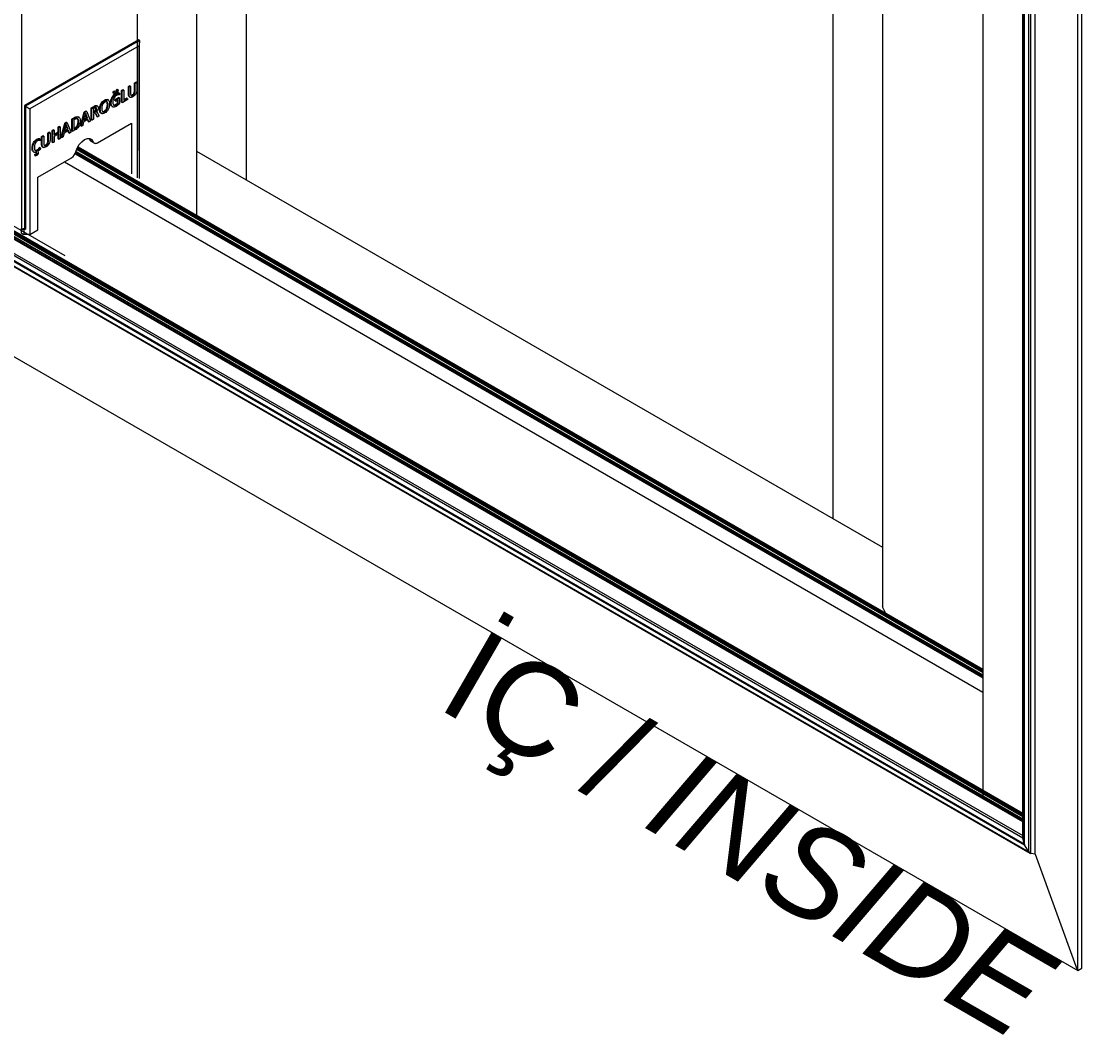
# Model space of a CAD drawing. Header units: millimetres. Extents: x 221 to 2771, y 196 to 840.
# Drawn here: x 1003.68 to 1046.54, y 234.76 to 275.72 of the extents above; entities that cross this region are included whole.
import ezdxf

# ---------------------------------------------------------------- set-up
doc = ezdxf.new("R2010")
doc.units = ezdxf.units.MM
doc.styles.get("Standard").update_dxf_attribs({"font": 'arial.ttf'})

msp = doc.modelspace()

# ---------------------------------------------------------------- linework, layer by layer
at = {"color": 8, "linetype": 'Continuous', "lineweight": 15}
for p, q in [((1003.695, 383.532), (1003.695, 267.249)), ((1008.375, 380.464), (1008.375, 269.384)), ((1010.762, 376.456), (1010.762, 267.877)), ((1012.772, 372.621), (1012.772, 269.306)), ((1046.378, 237.355), (1046.378, 363.101)), ((1046.54, 237.448), (1046.54, 363.194)), ((1042.544, 362.744), (1042.544, 244.414)), ((1044.148, 361.813), (1044.148, 242.742)), ((1044.152, 242.711), (1044.152, 361.816)), ((1044.211, 242.476), (1044.211, 361.85)), ((1044.229, 242.433), (1044.229, 361.861)), ((1044.397, 242.142), (1044.397, 361.958)), ((1044.476, 242.076), (1044.476, 362.003)), ((1044.658, 242.048), (1044.658, 362.108)), ((1036.478, 358.935), (1036.478, 255.62)), ((930.01, 304.502), (1046.381, 237.35)), ((1005.455, 266.234), (939.41, 304.361)), ((939.289, 303.908), (1044.152, 243.372)), ((1044.152, 243.38), (939.291, 303.915)), ((939.293, 303.924), (1044.152, 243.39)), ((939.297, 303.94), (1044.152, 243.409)), ((939.311, 303.99), (1044.152, 243.466)), ((939.315, 304.007), (1044.152, 243.486)), ((939.337, 304.088), (1044.152, 243.58)), ((939.344, 304.115), (1044.152, 243.612)), ((939.348, 304.13), (1044.152, 243.628)), ((939.351, 304.14), (1044.152, 243.64)), ((939.361, 304.177), (1044.152, 243.683)), ((939.369, 304.206), (1044.152, 243.716)), ((938.974, 303.003), (1044.396, 242.143)), ((939.082, 303.134), (1044.229, 242.434)), ((939.089, 303.163), (1044.211, 242.477)), ((939.136, 303.337), (1044.151, 242.712)), ((939.157, 303.414), (1044.152, 242.802)), ((938.943, 302.995), (1044.438, 242.094)), ((1038.488, 294.099), (1038.488, 252.048)), ((1008.417, 274.964), (1003.811, 272.305)), ((1008.456, 274.94), (1003.851, 272.282)), ((1008.453, 274.723), (1004.037, 272.175)), ((1008.456, 274.94), (1008.453, 274.723)), ((1008.453, 270.488), (1008.453, 274.723)), ((1008.456, 269.364), (1008.456, 274.94)), ((1008.013, 272.769), (1008.013, 273.067)), ((1008.041, 273.051), (1008.013, 273.067)), ((1008.041, 272.753), (1008.041, 273.051)), ((1008.072, 273.081), (1008.044, 273.097)), ((1008.1, 273.092), (1008.072, 273.108)), ((1008.102, 273.087), (1008.102, 272.798)), ((1008.265, 272.92), (1008.265, 273.213)), ((1008.293, 273.197), (1008.265, 273.213)), ((1008.293, 272.904), (1008.293, 273.197)), ((1008.324, 273.227), (1008.296, 273.243)), ((1008.353, 273.237), (1008.325, 273.253)), ((1008.355, 273.232), (1008.355, 272.939)), ((1007.425, 272.84), (1007.398, 272.856)), ((1007.415, 272.8), (1007.45, 272.78)), ((1007.446, 272.862), (1007.418, 272.878)), ((1007.467, 272.87), (1007.439, 272.886)), ((1007.472, 272.847), (1007.484, 272.852)), ((1007.482, 272.553), (1007.612, 272.628)), ((1007.512, 272.836), (1007.484, 272.852)), ((1007.527, 272.774), (1007.5, 272.79)), ((1007.51, 272.537), (1007.64, 272.611)), ((1007.576, 272.937), (1007.549, 272.953)), ((1007.596, 272.944), (1007.568, 272.96)), ((1007.64, 272.611), (1007.612, 272.628)), ((1007.655, 272.799), (1007.62, 272.82)), ((1007.654, 272.613), (1007.626, 272.629)), ((1007.659, 272.597), (1007.659, 272.413)), ((1007.736, 272.462), (1007.736, 272.908)), ((1007.764, 272.891), (1007.736, 272.908)), ((1007.764, 272.446), (1007.764, 272.891)), ((1007.795, 272.921), (1007.767, 272.937)), ((1007.823, 272.932), (1007.796, 272.948)), ((1007.825, 272.927), (1007.825, 272.512)), ((1007.825, 272.545), (1007.941, 272.611)), ((1007.825, 272.512), (1007.969, 272.595)), ((1007.969, 272.595), (1007.941, 272.611)), ((1007.974, 272.595), (1007.947, 272.612)), ((1008.041, 272.753), (1008.013, 272.769)), ((1008.05, 272.661), (1008.085, 272.641)), ((1008.198, 272.72), (1008.17, 272.736)), ((1008.293, 272.904), (1008.265, 272.92)), ((1003.811, 272.305), (1003.811, 267.337)), ((1003.851, 272.282), (1003.851, 267.314)), ((1003.851, 272.282), (1004.037, 272.175)), ((1004.037, 272.175), (1004.037, 267.101)), ((1006.511, 271.741), (1006.511, 272.187)), ((1006.539, 272.171), (1006.511, 272.187)), ((1006.532, 272.225), (1006.62, 272.275)), ((1006.56, 272.208), (1006.532, 272.225)), ((1006.539, 271.725), (1006.539, 272.171)), ((1006.56, 272.208), (1006.648, 272.259)), ((1006.644, 272.207), (1006.601, 272.182)), ((1006.601, 272.182), (1006.601, 272.019)), ((1006.648, 272.259), (1006.62, 272.275)), ((1006.693, 272.282), (1006.665, 272.299)), ((1006.73, 272.176), (1006.702, 272.192)), ((1006.767, 272.283), (1006.732, 272.303)), ((1006.878, 272.148), (1006.85, 272.164)), ((1007.07, 272.51), (1007.042, 272.526)), ((1007.192, 272.332), (1007.164, 272.348)), ((1007.204, 272.53), (1007.169, 272.55)), ((1007.321, 272.402), (1007.293, 272.418)), ((1007.347, 272.271), (1007.382, 272.251)), ((1007.499, 272.505), (1007.471, 272.521)), ((1007.476, 272.502), (1007.504, 272.486)), ((1007.51, 272.537), (1007.482, 272.553)), ((1007.525, 272.332), (1007.497, 272.348)), ((1007.598, 272.537), (1007.509, 272.486)), ((1007.57, 272.412), (1007.57, 272.521)), ((1007.598, 272.396), (1007.57, 272.412)), ((1007.598, 272.396), (1007.598, 272.537)), ((1007.764, 272.446), (1007.736, 272.462)), ((1007.741, 272.446), (1007.769, 272.43)), ((1007.968, 272.538), (1007.784, 272.432)), ((1005.724, 271.301), (1005.724, 271.732)), ((1005.752, 271.716), (1005.724, 271.732)), ((1005.744, 271.77), (1005.839, 271.824)), ((1005.772, 271.754), (1005.744, 271.77)), ((1005.752, 271.285), (1005.752, 271.716)), ((1005.772, 271.754), (1005.866, 271.808)), ((1005.867, 271.752), (1005.813, 271.721)), ((1005.813, 271.721), (1005.813, 271.351)), ((1005.866, 271.808), (1005.839, 271.824)), ((1006.022, 271.833), (1005.987, 271.853)), ((1006.089, 271.511), (1006.23, 272.037)), ((1006.117, 271.494), (1006.257, 272.021)), ((1006.38, 271.749), (1006.205, 271.648)), ((1006.292, 271.99), (1006.219, 271.706)), ((1006.219, 271.706), (1006.365, 271.791)), ((1006.229, 271.744), (1006.337, 271.807)), ((1006.257, 272.021), (1006.23, 272.037)), ((1006.294, 272.055), (1006.266, 272.071)), ((1006.337, 271.807), (1006.283, 271.955)), ((1006.365, 271.791), (1006.292, 271.99)), ((1006.292, 271.99), (1006.292, 271.99)), ((1006.328, 272.068), (1006.3, 272.084)), ((1006.332, 272.063), (1006.473, 271.7)), ((1006.365, 271.791), (1006.337, 271.807)), ((1006.388, 271.67), (1006.362, 271.739)), ((1006.416, 271.653), (1006.38, 271.749)), ((1006.539, 271.725), (1006.511, 271.741)), ((1006.513, 271.737), (1006.541, 271.72)), ((1006.601, 272.051), (1006.623, 272.064)), ((1006.601, 272.019), (1006.651, 272.048)), ((1006.637, 271.99), (1006.601, 271.969)), ((1006.601, 271.969), (1006.601, 271.761)), ((1006.651, 272.048), (1006.623, 272.064)), ((1006.732, 271.872), (1006.693, 271.965)), ((1006.721, 271.949), (1006.693, 271.965)), ((1006.742, 272.045), (1006.708, 272.065)), ((1006.76, 271.856), (1006.721, 271.949)), ((1006.76, 271.856), (1006.732, 271.872)), ((1006.736, 271.865), (1006.764, 271.849)), ((1006.775, 271.996), (1006.813, 271.911)), ((1006.899, 272.003), (1006.934, 271.983)), ((1007.064, 272.066), (1007.036, 272.082)), ((1004.93, 270.828), (1004.93, 271.288)), ((1004.958, 271.272), (1004.93, 271.288)), ((1004.989, 271.302), (1004.961, 271.318)), ((1005.017, 271.312), (1004.989, 271.328)), ((1005.019, 271.308), (1005.019, 271.12)), ((1005.17, 271.239), (1005.17, 271.427)), ((1005.198, 271.411), (1005.17, 271.427)), ((1005.198, 271.223), (1005.198, 271.411)), ((1005.229, 271.44), (1005.201, 271.456)), ((1005.257, 271.451), (1005.229, 271.467)), ((1005.259, 271.446), (1005.259, 270.986)), ((1005.301, 271.056), (1005.442, 271.583)), ((1005.329, 271.04), (1005.47, 271.566)), ((1005.592, 271.295), (1005.418, 271.194)), ((1005.504, 271.535), (1005.432, 271.252)), ((1005.432, 271.252), (1005.578, 271.336)), ((1005.441, 271.289), (1005.55, 271.352)), ((1005.47, 271.566), (1005.442, 271.583)), ((1005.506, 271.6), (1005.478, 271.616)), ((1005.55, 271.352), (1005.495, 271.5)), ((1005.578, 271.336), (1005.504, 271.535)), ((1005.504, 271.535), (1005.504, 271.535)), ((1005.541, 271.613), (1005.513, 271.63)), ((1005.544, 271.609), (1005.685, 271.245)), ((1005.578, 271.336), (1005.55, 271.352)), ((1005.628, 271.199), (1005.592, 271.295)), ((1005.752, 271.285), (1005.724, 271.301)), ((1005.86, 271.321), (1005.772, 271.271)), ((1005.813, 271.383), (1005.84, 271.398)), ((1005.813, 271.351), (1005.867, 271.382)), ((1005.867, 271.382), (1005.84, 271.398)), ((1006.01, 271.654), (1005.982, 271.67)), ((1006.088, 271.49), (1006.116, 271.474)), ((1006.117, 271.494), (1006.089, 271.511)), ((1006.205, 271.648), (1006.171, 271.514)), ((1006.392, 271.666), (1006.388, 271.67)), ((1006.416, 271.653), (1006.388, 271.67)), ((1006.391, 271.665), (1006.419, 271.649)), ((1006.771, 270.805), (1008.142, 271.596)), ((1008.142, 271.596), (1008.142, 269.545)), ((1004.339, 270.934), (1004.311, 270.95)), ((1004.453, 270.952), (1004.418, 270.972)), ((1004.505, 270.744), (1004.505, 271.043)), ((1004.533, 271.027), (1004.505, 271.043)), ((1004.533, 270.728), (1004.533, 271.027)), ((1004.564, 271.057), (1004.536, 271.073)), ((1004.593, 271.067), (1004.565, 271.083)), ((1004.595, 271.062), (1004.595, 270.773)), ((1004.758, 270.896), (1004.758, 271.189)), ((1004.785, 271.172), (1004.758, 271.189)), ((1004.785, 270.88), (1004.758, 270.896)), ((1004.785, 270.88), (1004.785, 271.172)), ((1004.816, 271.202), (1004.789, 271.218)), ((1004.845, 271.212), (1004.817, 271.229)), ((1004.847, 271.208), (1004.847, 270.914)), ((1004.958, 270.812), (1004.958, 271.272)), ((1005.019, 271.153), (1005.17, 271.239)), ((1005.019, 271.12), (1005.198, 271.223)), ((1005.198, 271.166), (1005.019, 271.063)), ((1005.019, 271.063), (1005.019, 270.848)), ((1005.198, 271.223), (1005.17, 271.239)), ((1005.17, 270.967), (1005.17, 271.15)), ((1005.198, 270.951), (1005.17, 270.967)), ((1005.172, 270.962), (1005.2, 270.946)), ((1005.198, 270.951), (1005.198, 271.166)), ((1005.3, 271.035), (1005.328, 271.019)), ((1005.329, 271.04), (1005.301, 271.056)), ((1005.418, 271.194), (1005.383, 271.059)), ((1005.6, 271.215), (1005.574, 271.284)), ((1005.604, 271.211), (1005.6, 271.215)), ((1005.628, 271.199), (1005.6, 271.215)), ((1005.604, 271.211), (1005.632, 271.194)), ((1005.729, 271.285), (1005.757, 271.269)), ((1006.429, 270.981), (1006.456, 270.928)), ((1006.456, 270.928), (1006.596, 270.847)), ((1006.5, 270.873), (1006.639, 270.792)), ((1004.152, 270.57), (1004.124, 270.586)), ((1004.175, 270.431), (1004.21, 270.411)), ((1004.34, 270.494), (1004.312, 270.51)), ((1004.355, 270.445), (1004.362, 270.427)), ((1004.451, 270.6), (1004.423, 270.616)), ((1004.455, 270.601), (1004.428, 270.617)), ((1004.533, 270.728), (1004.505, 270.744)), ((1004.543, 270.637), (1004.577, 270.617)), ((1004.69, 270.696), (1004.662, 270.712)), ((1004.958, 270.812), (1004.93, 270.828)), ((1004.932, 270.824), (1004.96, 270.808)), ((1005.893, 270.438), (1042.544, 249.28)), ((1005.899, 270.455), (1042.544, 249.3)), ((1005.927, 270.532), (1042.544, 249.394)), ((1005.937, 270.558), (1042.544, 249.426)), ((1005.942, 270.572), (1042.544, 249.442)), ((1005.945, 270.581), (1042.544, 249.454)), ((1005.963, 270.614), (1042.544, 249.497)), ((1005.978, 270.639), (1042.544, 249.53)), ((1010.762, 270.466), (1038.488, 254.46)), ((1004.256, 270.289), (1004.228, 270.306)), ((1004.228, 270.292), (1004.263, 270.272)), ((1004.237, 270.331), (1004.275, 270.353)), ((1004.265, 270.315), (1004.237, 270.331)), ((1004.265, 270.315), (1004.303, 270.337)), ((1004.303, 270.337), (1004.275, 270.353)), ((1004.29, 270.406), (1004.286, 270.414)), ((1004.318, 270.39), (1004.29, 270.406)), ((1004.324, 270.368), (1004.296, 270.384)), ((1004.318, 270.39), (1004.305, 270.418)), ((1004.348, 269.407), (1005.719, 270.198)), ((1005.43, 270.031), (1042.544, 248.606)), ((1005.864, 270.361), (1042.544, 249.186)), ((1042.544, 249.194), (1005.867, 270.367)), ((1005.871, 270.375), (1042.544, 249.205)), ((1005.877, 270.39), (1042.544, 249.223)), ((1004.348, 267.28), (1004.348, 269.407)), ((1003.695, 267.153), (1003.695, 267.335)), ((1003.79, 267.313), (1003.851, 267.314)), ((1003.79, 267.313), (1003.79, 267.098)), ((1004.037, 267.101), (1003.79, 267.098)), ((1003.811, 267.346), (1003.809, 267.345)), ((1004.037, 267.101), (1004.348, 267.28)), ((1038.606, 251.803), (1038.488, 252.048)), ((1044.21, 242.478), (1044.151, 242.713)), ((1044.211, 242.476), (1044.152, 242.711)), ((1044.396, 242.143), (1044.228, 242.434)), ((1044.397, 242.142), (1044.229, 242.433)), ((1044.658, 242.048), (1044.476, 242.076)), ((1044.653, 242.048), (1044.668, 242.04)), ((1044.669, 242.038), (1044.658, 242.048)), ((1046.365, 237.362), (1044.669, 242.038)), ((1046.378, 237.355), (1046.54, 237.448)), ((1046.365, 237.362), (1046.374, 237.354)), ((1046.366, 237.36), (1046.371, 237.356)), ((1046.366, 237.359), (1046.368, 237.358))]:
    msp.add_line(p, q, dxfattribs=at)
at = {"color": 8, "linetype": 'Continuous', "lineweight": 15, "flags": 128}
for points in [[(1005.894, 270.442), (1005.948, 270.59), (1006.03, 270.728), (1006.132, 270.846), (1006.245, 270.931), (1006.358, 270.976), (1006.46, 270.976), (1006.542, 270.932), (1006.596, 270.847)], [(1006.596, 270.847), (1006.607, 270.824), (1006.623, 270.805), (1006.642, 270.791), (1006.664, 270.783), (1006.688, 270.78), (1006.715, 270.783), (1006.742, 270.791), (1006.771, 270.805)], [(1003.811, 267.337), (1003.811, 267.334), (1003.814, 267.328), (1003.82, 267.322), (1003.828, 267.318), (1003.839, 267.315), (1003.851, 267.314)]]:
    msp.add_lwpolyline(points, dxfattribs=at)
at = {"color": 8, "linetype": 'Continuous', "lineweight": 15}
for centre, radius, start, end in [((1006.553, 270.96), 0.102, 198.4964, 238.6546), ((1005.495, 270.543), 0.411, 302.8949, 345.7895), ((1003.784, 267.504), 0.191, 242.0164, 271.7343), ((1003.781, 267.399), 0.0606, 242.6134, 297.3866), ((1003.789, 267.176), 0.0773, 270.1968, 270.9241), ((1046.373, 237.366), 0.0122, 277.1255, 298.8121)]:
    msp.add_arc(centre, radius, start, end, dxfattribs=at)
for centre, major_axis, ratio, start_param, end_param in [((1008.417, 274.918), (0.0279, 0.0483), 0.577299, 5.480467, 7.06845), ((1003.85, 272.283), (0.0395, -0.0228), 0.000231, 1.553476, 3.141459), ((1044.222, 242.7), (-0.053, 0.0919), 0.577335, 0.625229, 1.11697), ((1044.223, 242.698), (-0.053, 0.0919), 0.577335, 0.785358, 1.11697), ((1044.281, 242.465), (-0.053, 0.0919), 0.577335, 1.11697, 1.570756), ((1044.282, 242.463), (-0.053, 0.0919), 0.577335, 1.11697, 1.570756), ((1044.449, 242.174), (-0.053, 0.0919), 0.577335, 1.570756, 2.356235), ((1044.45, 242.172), (-0.053, 0.0919), 0.577335, 1.570756, 2.70522)]:
    msp.add_ellipse(centre, major_axis=major_axis, ratio=ratio, start_param=start_param, end_param=end_param, dxfattribs=at)
for points, knots in [([(1008.013, 273.067), (1008.013, 273.069), (1008.013, 273.072), (1008.016, 273.076), (1008.02, 273.08), (1008.029, 273.088), (1008.038, 273.093), (1008.044, 273.097)], [0, 0, 0, 0, 0.124323, 0.186906, 0.249666, 0.499686, 1, 1, 1, 1]), ([(1008.041, 273.051), (1008.041, 273.053), (1008.041, 273.056), (1008.044, 273.06), (1008.048, 273.064), (1008.057, 273.072), (1008.066, 273.077), (1008.072, 273.081)], [0, 0, 0, 0, 0.124323, 0.186906, 0.249666, 0.499686, 1, 1, 1, 1]), ([(1008.044, 273.097), (1008.05, 273.1), (1008.059, 273.105), (1008.068, 273.108), (1008.072, 273.108), (1008.072, 273.108), (1008.072, 273.108)], [0, 0, 0, 0, 0.597217, 0.895751, 0.970341, 1, 1, 1, 1]), ([(1008.072, 273.081), (1008.078, 273.084), (1008.086, 273.089), (1008.096, 273.092), (1008.1, 273.092), (1008.102, 273.091), (1008.102, 273.088), (1008.102, 273.087)], [0, 0, 0, 0, 0.500418, 0.750564, 0.813065, 0.875868, 1, 1, 1, 1]), ([(1008.265, 273.213), (1008.265, 273.215), (1008.266, 273.218), (1008.268, 273.221), (1008.272, 273.226), (1008.282, 273.234), (1008.29, 273.239), (1008.296, 273.243)], [0, 0, 0, 0, 0.124269, 0.186848, 0.249602, 0.499715, 1, 1, 1, 1]), ([(1008.293, 273.197), (1008.293, 273.199), (1008.294, 273.202), (1008.296, 273.205), (1008.3, 273.21), (1008.309, 273.218), (1008.318, 273.223), (1008.324, 273.227)], [0, 0, 0, 0, 0.124269, 0.186848, 0.249602, 0.499715, 1, 1, 1, 1]), ([(1008.296, 273.243), (1008.302, 273.246), (1008.311, 273.25), (1008.321, 273.254), (1008.324, 273.253), (1008.325, 273.253)], [0, 0, 0, 0, 0.592295, 0.888289, 1, 1, 1, 1]), ([(1008.324, 273.227), (1008.33, 273.23), (1008.339, 273.234), (1008.349, 273.238), (1008.353, 273.237), (1008.355, 273.235), (1008.355, 273.233), (1008.355, 273.232)], [0, 0, 0, 0, 0.500372, 0.750428, 0.874704, 0.937226, 1, 1, 1, 1]), ([(1007.293, 272.418), (1007.296, 272.456), (1007.301, 272.532), (1007.353, 272.65), (1007.425, 272.74), (1007.475, 272.773), (1007.5, 272.79)], [0, 0, 0, 0, 0.280315, 0.559412, 0.779539, 1, 1, 1, 1]), ([(1007.321, 272.402), (1007.323, 272.44), (1007.329, 272.516), (1007.381, 272.634), (1007.453, 272.724), (1007.503, 272.757), (1007.527, 272.774)], [0, 0, 0, 0, 0.280315, 0.559412, 0.779539, 1, 1, 1, 1]), ([(1007.528, 272.717), (1007.505, 272.701), (1007.458, 272.667), (1007.409, 272.584), (1007.386, 272.506), (1007.384, 272.463), (1007.382, 272.441)], [0, 0, 0, 0, 0.279339, 0.55824, 0.778936, 1, 1, 1, 1]), ([(1007.398, 272.856), (1007.398, 272.857), (1007.398, 272.86), (1007.4, 272.864), (1007.403, 272.867), (1007.409, 272.872), (1007.414, 272.876), (1007.418, 272.878)], [0, 0, 0, 0, 0.126455, 0.249855, 0.37605, 0.50096, 1, 1, 1, 1]), ([(1007.42, 272.8), (1007.418, 272.8), (1007.408, 272.802), (1007.4, 272.824), (1007.398, 272.845), (1007.398, 272.856)], [0, 0, 0, 0, 0.090776, 0.544483, 1, 1, 1, 1]), ([(1007.418, 272.878), (1007.422, 272.88), (1007.428, 272.884), (1007.435, 272.886), (1007.438, 272.887), (1007.439, 272.886), (1007.439, 272.886)], [0, 0, 0, 0, 0.56765, 0.85107, 0.992348, 1, 1, 1, 1]), ([(1007.425, 272.84), (1007.426, 272.841), (1007.426, 272.844), (1007.428, 272.848), (1007.43, 272.851), (1007.436, 272.856), (1007.442, 272.859), (1007.446, 272.862)], [0, 0, 0, 0, 0.126455, 0.249855, 0.37605, 0.50096, 1, 1, 1, 1]), ([(1007.511, 272.793), (1007.498, 272.787), (1007.473, 272.774), (1007.442, 272.78), (1007.427, 272.806), (1007.426, 272.829), (1007.425, 272.84)], [0, 0, 0, 0, 0.2803987, 0.5592368, 0.7791794, 1, 1, 1, 1]), ([(1007.446, 272.862), (1007.45, 272.864), (1007.456, 272.868), (1007.463, 272.871), (1007.467, 272.871), (1007.47, 272.865), (1007.47, 272.854), (1007.473, 272.843), (1007.479, 272.833), (1007.488, 272.829), (1007.5, 272.83), (1007.508, 272.834), (1007.512, 272.836)], [0, 0, 0, 0, 0.125175, 0.187672, 0.218826, 0.249874, 0.389983, 0.500105, 0.625117, 0.750126, 0.87491, 1, 1, 1, 1]), ([(1007.484, 272.852), (1007.488, 272.855), (1007.496, 272.86), (1007.508, 272.872), (1007.517, 272.887), (1007.525, 272.908), (1007.525, 272.924), (1007.528, 272.937), (1007.531, 272.942), (1007.538, 272.947), (1007.545, 272.951), (1007.549, 272.953)], [0, 0, 0, 0, 0.125153, 0.250026, 0.374997, 0.499856, 0.749759, 0.781105, 0.812311, 0.874694, 1, 1, 1, 1]), ([(1007.5, 272.79), (1007.526, 272.802), (1007.565, 272.82), (1007.607, 272.825), (1007.62, 272.818), (1007.623, 272.816)], [0, 0, 0, 0, 0.603365, 0.905532, 1, 1, 1, 1]), ([(1007.598, 272.939), (1007.597, 272.924), (1007.595, 272.893), (1007.571, 272.846), (1007.541, 272.812), (1007.521, 272.799), (1007.511, 272.793)], [0, 0, 0, 0, 0.280245, 0.558746, 0.779046, 1, 1, 1, 1]), ([(1007.512, 272.836), (1007.516, 272.839), (1007.524, 272.844), (1007.536, 272.856), (1007.545, 272.871), (1007.553, 272.892), (1007.553, 272.907), (1007.556, 272.921), (1007.559, 272.926), (1007.566, 272.931), (1007.572, 272.935), (1007.576, 272.937)], [0, 0, 0, 0, 0.125153, 0.250026, 0.374997, 0.499856, 0.749759, 0.781105, 0.812311, 0.874694, 1, 1, 1, 1]), ([(1007.527, 272.774), (1007.554, 272.786), (1007.594, 272.805), (1007.636, 272.807), (1007.659, 272.801), (1007.659, 272.785), (1007.659, 272.777)], [0, 0, 0, 0, 0.5004065, 0.7510121, 0.8755812, 1, 1, 1, 1]), ([(1007.649, 272.745), (1007.639, 272.745), (1007.618, 272.746), (1007.578, 272.742), (1007.547, 272.727), (1007.528, 272.717)], [0, 0, 0, 0, 0.279664, 0.560282, 1, 1, 1, 1]), ([(1007.549, 272.953), (1007.553, 272.956), (1007.559, 272.959), (1007.566, 272.962), (1007.568, 272.96), (1007.568, 272.96)], [0, 0, 0, 0, 0.639861, 0.959341, 1, 1, 1, 1]), ([(1007.576, 272.937), (1007.581, 272.94), (1007.587, 272.943), (1007.595, 272.946), (1007.597, 272.943), (1007.598, 272.941), (1007.598, 272.939)], [0, 0, 0, 0, 0.500255, 0.750029, 0.873071, 1, 1, 1, 1]), ([(1007.612, 272.628), (1007.615, 272.629), (1007.621, 272.631), (1007.624, 272.629), (1007.626, 272.628)], [0, 0, 0, 0, 0.60586, 1, 1, 1, 1]), ([(1007.64, 272.611), (1007.643, 272.613), (1007.649, 272.615), (1007.656, 272.612), (1007.659, 272.605), (1007.659, 272.599), (1007.659, 272.597)], [0, 0, 0, 0, 0.279363, 0.558114, 0.779191, 1, 1, 1, 1]), ([(1007.659, 272.777), (1007.659, 272.772), (1007.659, 272.764), (1007.656, 272.753), (1007.653, 272.747), (1007.651, 272.746), (1007.649, 272.745)], [0, 0, 0, 0, 0.500892, 0.750478, 0.875228, 1, 1, 1, 1]), ([(1007.736, 272.908), (1007.736, 272.909), (1007.737, 272.912), (1007.739, 272.916), (1007.743, 272.921), (1007.752, 272.928), (1007.761, 272.934), (1007.767, 272.937)], [0, 0, 0, 0, 0.12422, 0.186923, 0.249612, 0.499733, 1, 1, 1, 1]), ([(1007.764, 272.891), (1007.764, 272.893), (1007.764, 272.896), (1007.767, 272.9), (1007.771, 272.904), (1007.78, 272.912), (1007.789, 272.917), (1007.795, 272.921)], [0, 0, 0, 0, 0.12422, 0.186923, 0.249612, 0.499733, 1, 1, 1, 1]), ([(1007.767, 272.937), (1007.773, 272.94), (1007.782, 272.945), (1007.791, 272.948), (1007.795, 272.948), (1007.795, 272.948), (1007.795, 272.948)], [0, 0, 0, 0, 0.596703, 0.895103, 0.969721, 1, 1, 1, 1]), ([(1007.795, 272.921), (1007.801, 272.924), (1007.809, 272.929), (1007.819, 272.932), (1007.823, 272.932), (1007.825, 272.931), (1007.825, 272.929), (1007.825, 272.927)], [0, 0, 0, 0, 0.500347, 0.750563, 0.813131, 0.875822, 1, 1, 1, 1]), ([(1007.941, 272.611), (1007.942, 272.612), (1007.944, 272.613), (1007.946, 272.612), (1007.946, 272.611)], [0, 0, 0, 0, 0.55645, 1, 1, 1, 1]), ([(1007.979, 272.573), (1007.979, 272.567), (1007.979, 272.558), (1007.976, 272.547), (1007.972, 272.54), (1007.969, 272.539), (1007.968, 272.538)], [0, 0, 0, 0, 0.5008918, 0.7502133, 0.8747895, 1, 1, 1, 1]), ([(1007.969, 272.595), (1007.97, 272.596), (1007.972, 272.597), (1007.976, 272.595), (1007.979, 272.587), (1007.979, 272.579), (1007.979, 272.573)], [0, 0, 0, 0, 0.124352, 0.249766, 0.499002, 1, 1, 1, 1]), ([(1008.056, 272.664), (1008.051, 272.665), (1008.032, 272.668), (1008.017, 272.709), (1008.014, 272.749), (1008.013, 272.769)], [0, 0, 0, 0, 0.125692, 0.562158, 1, 1, 1, 1]), ([(1008.194, 272.661), (1008.171, 272.65), (1008.125, 272.628), (1008.07, 272.642), (1008.044, 272.691), (1008.042, 272.732), (1008.041, 272.753)], [0, 0, 0, 0, 0.280329, 0.558883, 0.779094, 1, 1, 1, 1]), ([(1008.102, 272.798), (1008.103, 272.78), (1008.105, 272.744), (1008.125, 272.709), (1008.161, 272.702), (1008.185, 272.714), (1008.198, 272.72)], [0, 0, 0, 0, 0.280979, 0.560073, 0.779587, 1, 1, 1, 1]), ([(1008.122, 272.724), (1008.126, 272.723), (1008.14, 272.72), (1008.157, 272.729), (1008.17, 272.736)], [0, 0, 0, 0, 0.262651, 1, 1, 1, 1]), ([(1008.17, 272.736), (1008.186, 272.747), (1008.217, 272.768), (1008.26, 272.842), (1008.263, 272.891), (1008.265, 272.92)], [0, 0, 0, 0, 0.280842, 0.5600096, 1, 1, 1, 1]), ([(1008.355, 272.939), (1008.353, 272.91), (1008.349, 272.852), (1008.308, 272.762), (1008.251, 272.698), (1008.213, 272.674), (1008.194, 272.661)], [0, 0, 0, 0, 0.2802905, 0.558977, 0.7791231, 1, 1, 1, 1]), ([(1008.198, 272.72), (1008.214, 272.731), (1008.245, 272.752), (1008.288, 272.826), (1008.291, 272.874), (1008.293, 272.904)], [0, 0, 0, 0, 0.280842, 0.5600096, 1, 1, 1, 1]), ([(1006.511, 272.187), (1006.512, 272.19), (1006.512, 272.198), (1006.517, 272.21), (1006.524, 272.219), (1006.529, 272.223), (1006.532, 272.225)], [0, 0, 0, 0, 0.28051, 0.55804, 0.779175, 1, 1, 1, 1]), ([(1006.539, 272.171), (1006.539, 272.174), (1006.54, 272.182), (1006.545, 272.194), (1006.552, 272.203), (1006.557, 272.207), (1006.56, 272.208)], [0, 0, 0, 0, 0.28051, 0.55804, 0.779175, 1, 1, 1, 1]), ([(1006.62, 272.275), (1006.629, 272.28), (1006.644, 272.289), (1006.659, 272.295), (1006.665, 272.299)], [0, 0, 0, 0, 0.5599439, 1, 1, 1, 1]), ([(1006.623, 272.064), (1006.635, 272.071), (1006.657, 272.086), (1006.685, 272.121), (1006.7, 272.16), (1006.702, 272.181), (1006.702, 272.192)], [0, 0, 0, 0, 0.2806129, 0.5596646, 0.7793112, 1, 1, 1, 1]), ([(1006.686, 272.226), (1006.678, 272.224), (1006.664, 272.219), (1006.65, 272.211), (1006.644, 272.207)], [0, 0, 0, 0, 0.55952, 1, 1, 1, 1]), ([(1006.648, 272.259), (1006.657, 272.264), (1006.672, 272.272), (1006.686, 272.279), (1006.693, 272.282)], [0, 0, 0, 0, 0.5599439, 1, 1, 1, 1]), ([(1006.651, 272.048), (1006.662, 272.055), (1006.685, 272.07), (1006.713, 272.105), (1006.728, 272.144), (1006.729, 272.165), (1006.73, 272.176)], [0, 0, 0, 0, 0.2806129, 0.5596646, 0.7793112, 1, 1, 1, 1]), ([(1006.665, 272.299), (1006.68, 272.304), (1006.706, 272.313), (1006.726, 272.303), (1006.735, 272.299)], [0, 0, 0, 0, 0.56408, 1, 1, 1, 1]), ([(1006.73, 272.176), (1006.73, 272.185), (1006.729, 272.203), (1006.719, 272.222), (1006.704, 272.229), (1006.692, 272.227), (1006.686, 272.226)], [0, 0, 0, 0, 0.280348, 0.559852, 0.779722, 1, 1, 1, 1]), ([(1006.693, 272.282), (1006.708, 272.287), (1006.737, 272.296), (1006.771, 272.286), (1006.789, 272.256), (1006.791, 272.23), (1006.792, 272.217)], [0, 0, 0, 0, 0.280615, 0.559781, 0.779581, 1, 1, 1, 1]), ([(1006.702, 272.192), (1006.702, 272.201), (1006.702, 272.215), (1006.696, 272.224), (1006.694, 272.227)], [0, 0, 0, 0, 0.674768, 1, 1, 1, 1]), ([(1006.792, 272.217), (1006.791, 272.201), (1006.789, 272.17), (1006.764, 272.108), (1006.733, 272.074), (1006.714, 272.053)], [0, 0, 0, 0, 0.280683, 0.560599, 1, 1, 1, 1]), ([(1006.85, 272.164), (1006.852, 272.2), (1006.855, 272.274), (1006.899, 272.389), (1006.969, 272.478), (1007.018, 272.51), (1007.042, 272.526)], [0, 0, 0, 0, 0.280838, 0.559695, 0.779454, 1, 1, 1, 1]), ([(1006.907, 272.01), (1006.897, 272.013), (1006.85, 272.03), (1006.85, 272.104), (1006.85, 272.164)], [0, 0, 0, 0, 0.2093792, 1, 1, 1, 1]), ([(1006.878, 272.148), (1006.88, 272.184), (1006.883, 272.257), (1006.927, 272.373), (1006.997, 272.462), (1007.046, 272.494), (1007.07, 272.51)], [0, 0, 0, 0, 0.280838, 0.559695, 0.779454, 1, 1, 1, 1]), ([(1007.061, 272.008), (1007.031, 271.992), (1006.97, 271.963), (1006.885, 272.005), (1006.881, 272.093), (1006.878, 272.148)], [0, 0, 0, 0, 0.281158, 0.559867, 1, 1, 1, 1]), ([(1007.066, 272.451), (1007.052, 272.441), (1007.022, 272.422), (1006.983, 272.372), (1006.945, 272.289), (1006.941, 272.229), (1006.939, 272.187)], [0, 0, 0, 0, 0.1872, 0.373877, 0.560788, 1, 1, 1, 1]), ([(1006.939, 272.187), (1006.941, 272.141), (1006.943, 272.083), (1006.98, 272.049), (1007.014, 272.041), (1007.044, 272.056), (1007.064, 272.066)], [0, 0, 0, 0, 0.498638, 0.624263, 0.749922, 1, 1, 1, 1]), ([(1007.036, 272.082), (1007.051, 272.092), (1007.081, 272.111), (1007.12, 272.161), (1007.159, 272.246), (1007.162, 272.306), (1007.164, 272.348)], [0, 0, 0, 0, 0.187226, 0.373873, 0.560704, 1, 1, 1, 1]), ([(1007.042, 272.526), (1007.073, 272.543), (1007.123, 272.569), (1007.156, 272.548), (1007.168, 272.54)], [0, 0, 0, 0, 0.631839, 1, 1, 1, 1]), ([(1007.253, 272.372), (1007.251, 272.336), (1007.248, 272.262), (1007.205, 272.146), (1007.135, 272.056), (1007.086, 272.024), (1007.061, 272.008)], [0, 0, 0, 0, 0.280877, 0.559835, 0.779489, 1, 1, 1, 1]), ([(1007.064, 272.066), (1007.079, 272.076), (1007.109, 272.095), (1007.148, 272.145), (1007.187, 272.229), (1007.19, 272.29), (1007.192, 272.332)], [0, 0, 0, 0, 0.187226, 0.373873, 0.560704, 1, 1, 1, 1]), ([(1007.192, 272.332), (1007.191, 272.357), (1007.189, 272.407), (1007.167, 272.463), (1007.119, 272.477), (1007.084, 272.46), (1007.066, 272.451)], [0, 0, 0, 0, 0.281342, 0.560757, 0.779811, 1, 1, 1, 1]), ([(1007.07, 272.51), (1007.1, 272.525), (1007.16, 272.554), (1007.226, 272.523), (1007.25, 272.452), (1007.252, 272.399), (1007.253, 272.372)], [0, 0, 0, 0, 0.280116, 0.557979, 0.77864, 1, 1, 1, 1]), ([(1007.164, 272.348), (1007.162, 272.372), (1007.16, 272.421), (1007.147, 272.472), (1007.125, 272.477), (1007.122, 272.478)], [0, 0, 0, 0, 0.4630981, 0.9230256, 1, 1, 1, 1]), ([(1007.353, 272.276), (1007.346, 272.277), (1007.32, 272.283), (1007.299, 272.338), (1007.295, 272.391), (1007.293, 272.418)], [0, 0, 0, 0, 0.143916, 0.571441, 1, 1, 1, 1]), ([(1007.526, 272.275), (1007.494, 272.26), (1007.432, 272.231), (1007.36, 272.255), (1007.326, 272.32), (1007.322, 272.374), (1007.321, 272.402)], [0, 0, 0, 0, 0.28012, 0.558798, 0.779132, 1, 1, 1, 1]), ([(1007.382, 272.441), (1007.384, 272.416), (1007.387, 272.364), (1007.42, 272.316), (1007.47, 272.306), (1007.507, 272.323), (1007.525, 272.332)], [0, 0, 0, 0, 0.280622, 0.560021, 0.779772, 1, 1, 1, 1]), ([(1007.4, 272.336), (1007.414, 272.331), (1007.442, 272.321), (1007.479, 272.339), (1007.497, 272.348)], [0, 0, 0, 0, 0.494711, 1, 1, 1, 1]), ([(1007.471, 272.521), (1007.471, 272.527), (1007.471, 272.534), (1007.475, 272.545), (1007.479, 272.55), (1007.481, 272.552), (1007.482, 272.553)], [0, 0, 0, 0, 0.500691, 0.749743, 0.874661, 1, 1, 1, 1]), ([(1007.476, 272.502), (1007.476, 272.502), (1007.474, 272.503), (1007.472, 272.509), (1007.472, 272.517), (1007.471, 272.521)], [0, 0, 0, 0, 0.00947, 0.338197, 1, 1, 1, 1]), ([(1007.497, 272.348), (1007.511, 272.357), (1007.537, 272.374), (1007.56, 272.4), (1007.57, 272.412)], [0, 0, 0, 0, 0.559925, 1, 1, 1, 1]), ([(1007.499, 272.505), (1007.499, 272.51), (1007.499, 272.518), (1007.503, 272.529), (1007.507, 272.534), (1007.509, 272.536), (1007.51, 272.537)], [0, 0, 0, 0, 0.500691, 0.749743, 0.874661, 1, 1, 1, 1]), ([(1007.509, 272.486), (1007.508, 272.486), (1007.506, 272.485), (1007.502, 272.486), (1007.5, 272.493), (1007.499, 272.5), (1007.499, 272.505)], [0, 0, 0, 0, 0.124463, 0.25024, 0.499063, 1, 1, 1, 1]), ([(1007.525, 272.332), (1007.539, 272.341), (1007.565, 272.358), (1007.588, 272.384), (1007.598, 272.396)], [0, 0, 0, 0, 0.559925, 1, 1, 1, 1]), ([(1007.659, 272.413), (1007.659, 272.409), (1007.659, 272.402), (1007.653, 272.385), (1007.631, 272.361), (1007.59, 272.319), (1007.551, 272.293), (1007.526, 272.275)], [0, 0, 0, 0, 0.062631, 0.124905, 0.249495, 0.500091, 1, 1, 1, 1]), ([(1007.741, 272.447), (1007.741, 272.447), (1007.738, 272.448), (1007.736, 272.454), (1007.736, 272.459), (1007.736, 272.462)], [0, 0, 0, 0, 0.127794, 0.563484, 1, 1, 1, 1]), ([(1007.784, 272.432), (1007.781, 272.431), (1007.775, 272.428), (1007.767, 272.43), (1007.764, 272.437), (1007.764, 272.443), (1007.764, 272.446)], [0, 0, 0, 0, 0.279855, 0.559565, 0.779574, 1, 1, 1, 1]), ([(1005.724, 271.732), (1005.724, 271.736), (1005.724, 271.743), (1005.729, 271.756), (1005.737, 271.765), (1005.742, 271.768), (1005.744, 271.77)], [0, 0, 0, 0, 0.28034, 0.557933, 0.779198, 1, 1, 1, 1]), ([(1005.752, 271.716), (1005.752, 271.72), (1005.752, 271.727), (1005.757, 271.739), (1005.765, 271.748), (1005.77, 271.752), (1005.772, 271.754)], [0, 0, 0, 0, 0.28034, 0.557933, 0.779198, 1, 1, 1, 1]), ([(1005.839, 271.824), (1005.87, 271.842), (1005.927, 271.872), (1005.969, 271.854), (1005.988, 271.846)], [0, 0, 0, 0, 0.559807, 1, 1, 1, 1]), ([(1005.866, 271.808), (1005.897, 271.824), (1005.959, 271.856), (1006.033, 271.838), (1006.067, 271.773), (1006.07, 271.719), (1006.072, 271.692)], [0, 0, 0, 0, 0.280543, 0.558946, 0.779123, 1, 1, 1, 1]), ([(1006.01, 271.654), (1006.009, 271.679), (1006.006, 271.73), (1005.973, 271.776), (1005.92, 271.78), (1005.885, 271.761), (1005.867, 271.752)], [0, 0, 0, 0, 0.280837, 0.55947, 0.779183, 1, 1, 1, 1]), ([(1005.982, 271.67), (1005.981, 271.696), (1005.98, 271.746), (1005.953, 271.772), (1005.94, 271.784)], [0, 0, 0, 0, 0.519985, 1, 1, 1, 1]), ([(1006.23, 272.037), (1006.23, 272.039), (1006.232, 272.044), (1006.237, 272.052), (1006.249, 272.061), (1006.259, 272.067), (1006.266, 272.071)], [0, 0, 0, 0, 0.125098, 0.2497, 0.499265, 1, 1, 1, 1]), ([(1006.257, 272.021), (1006.258, 272.023), (1006.26, 272.028), (1006.265, 272.036), (1006.277, 272.045), (1006.287, 272.051), (1006.294, 272.055)], [0, 0, 0, 0, 0.125098, 0.2497, 0.499265, 1, 1, 1, 1]), ([(1006.266, 272.071), (1006.273, 272.075), (1006.283, 272.081), (1006.296, 272.086), (1006.299, 272.084), (1006.3, 272.084)], [0, 0, 0, 0, 0.593248, 0.888802, 1, 1, 1, 1]), ([(1006.294, 272.055), (1006.301, 272.059), (1006.311, 272.065), (1006.324, 272.07), (1006.33, 272.068), (1006.331, 272.065), (1006.332, 272.063)], [0, 0, 0, 0, 0.500838, 0.750354, 0.874905, 1, 1, 1, 1]), ([(1006.513, 271.737), (1006.513, 271.737), (1006.512, 271.737), (1006.512, 271.74), (1006.511, 271.741)], [0, 0, 0, 0, 0.202323, 1, 1, 1, 1]), ([(1006.57, 271.731), (1006.564, 271.728), (1006.555, 271.723), (1006.546, 271.72), (1006.542, 271.72), (1006.54, 271.721), (1006.54, 271.724), (1006.539, 271.725)], [0, 0, 0, 0, 0.500291, 0.750439, 0.813325, 0.875781, 1, 1, 1, 1]), ([(1006.601, 271.761), (1006.601, 271.76), (1006.601, 271.758), (1006.599, 271.754), (1006.595, 271.748), (1006.585, 271.74), (1006.576, 271.735), (1006.57, 271.731)], [0, 0, 0, 0, 0.062642, 0.125203, 0.249625, 0.499667, 1, 1, 1, 1]), ([(1006.721, 271.949), (1006.712, 271.969), (1006.7, 271.998), (1006.664, 272.003), (1006.646, 271.994), (1006.637, 271.99)], [0, 0, 0, 0, 0.559381, 0.779433, 1, 1, 1, 1]), ([(1006.714, 272.053), (1006.722, 272.052), (1006.739, 272.05), (1006.76, 272.029), (1006.769, 272.009), (1006.775, 271.996)], [0, 0, 0, 0, 0.27927, 0.559349, 1, 1, 1, 1]), ([(1006.736, 271.866), (1006.736, 271.866), (1006.733, 271.866), (1006.732, 271.869), (1006.732, 271.872)], [0, 0, 0, 0, 0.1179889, 1, 1, 1, 1]), ([(1006.79, 271.858), (1006.783, 271.854), (1006.774, 271.848), (1006.762, 271.848), (1006.761, 271.853), (1006.76, 271.856)], [0, 0, 0, 0, 0.561095, 0.779616, 1, 1, 1, 1]), ([(1006.82, 271.887), (1006.82, 271.885), (1006.82, 271.883), (1006.818, 271.879), (1006.814, 271.874), (1006.805, 271.867), (1006.796, 271.862), (1006.79, 271.858)], [0, 0, 0, 0, 0.124472, 0.187042, 0.249846, 0.499575, 1, 1, 1, 1]), ([(1006.813, 271.911), (1006.815, 271.907), (1006.818, 271.9), (1006.819, 271.891), (1006.82, 271.887)], [0, 0, 0, 0, 0.56083, 1, 1, 1, 1]), ([(1006.951, 272.069), (1006.952, 272.068), (1006.959, 272.062), (1006.987, 272.059), (1007.016, 272.073), (1007.036, 272.082)], [0, 0, 0, 0, 0.037993, 0.359722, 1, 1, 1, 1]), ([(1004.93, 271.288), (1004.93, 271.29), (1004.93, 271.293), (1004.933, 271.296), (1004.936, 271.301), (1004.946, 271.309), (1004.955, 271.314), (1004.961, 271.318)], [0, 0, 0, 0, 0.124219, 0.186923, 0.249611, 0.499578, 1, 1, 1, 1]), ([(1004.958, 271.272), (1004.958, 271.274), (1004.958, 271.277), (1004.96, 271.28), (1004.964, 271.285), (1004.974, 271.292), (1004.983, 271.298), (1004.989, 271.302)], [0, 0, 0, 0, 0.124219, 0.186923, 0.249611, 0.499578, 1, 1, 1, 1]), ([(1004.961, 271.318), (1004.967, 271.321), (1004.975, 271.326), (1004.985, 271.329), (1004.988, 271.329), (1004.989, 271.329), (1004.989, 271.328)], [0, 0, 0, 0, 0.593656, 0.89057, 0.96456, 1, 1, 1, 1]), ([(1004.989, 271.302), (1004.994, 271.305), (1005.003, 271.309), (1005.013, 271.313), (1005.017, 271.313), (1005.019, 271.312), (1005.019, 271.309), (1005.019, 271.308)], [0, 0, 0, 0, 0.5006234, 0.7510079, 0.8134023, 0.876196, 1, 1, 1, 1]), ([(1005.17, 271.427), (1005.17, 271.428), (1005.17, 271.43), (1005.171, 271.432), (1005.173, 271.435), (1005.177, 271.44), (1005.186, 271.447), (1005.195, 271.453), (1005.201, 271.456)], [0, 0, 0, 0, 0.062426, 0.125105, 0.187732, 0.250224, 0.500179, 1, 1, 1, 1]), ([(1005.198, 271.411), (1005.198, 271.412), (1005.198, 271.413), (1005.199, 271.416), (1005.201, 271.419), (1005.205, 271.424), (1005.214, 271.431), (1005.223, 271.437), (1005.229, 271.44)], [0, 0, 0, 0, 0.062426, 0.125105, 0.187732, 0.250224, 0.500179, 1, 1, 1, 1]), ([(1005.201, 271.456), (1005.207, 271.459), (1005.215, 271.464), (1005.225, 271.467), (1005.228, 271.467), (1005.229, 271.467), (1005.229, 271.467)], [0, 0, 0, 0, 0.594477, 0.891598, 0.966068, 1, 1, 1, 1]), ([(1005.229, 271.44), (1005.235, 271.443), (1005.243, 271.448), (1005.253, 271.451), (1005.257, 271.451), (1005.259, 271.45), (1005.259, 271.448), (1005.259, 271.446)], [0, 0, 0, 0, 0.500392, 0.750488, 0.813172, 0.875784, 1, 1, 1, 1]), ([(1005.442, 271.583), (1005.443, 271.585), (1005.444, 271.589), (1005.449, 271.597), (1005.461, 271.606), (1005.471, 271.612), (1005.478, 271.616)], [0, 0, 0, 0, 0.1250395, 0.2496501, 0.4992314, 1, 1, 1, 1]), ([(1005.47, 271.566), (1005.471, 271.569), (1005.472, 271.573), (1005.477, 271.581), (1005.489, 271.59), (1005.499, 271.596), (1005.506, 271.6)], [0, 0, 0, 0, 0.1250395, 0.2496501, 0.4992314, 1, 1, 1, 1]), ([(1005.478, 271.616), (1005.485, 271.62), (1005.495, 271.626), (1005.508, 271.631), (1005.512, 271.63), (1005.513, 271.629)], [0, 0, 0, 0, 0.593176, 0.888695, 1, 1, 1, 1]), ([(1005.506, 271.6), (1005.513, 271.604), (1005.524, 271.61), (1005.536, 271.615), (1005.542, 271.613), (1005.543, 271.61), (1005.544, 271.609)], [0, 0, 0, 0, 0.500838, 0.750354, 0.874905, 1, 1, 1, 1]), ([(1005.729, 271.286), (1005.728, 271.286), (1005.726, 271.286), (1005.724, 271.292), (1005.724, 271.298), (1005.724, 271.301)], [0, 0, 0, 0, 0.129996, 0.56461, 1, 1, 1, 1]), ([(1005.84, 271.398), (1005.863, 271.414), (1005.91, 271.443), (1005.977, 271.552), (1005.98, 271.625), (1005.982, 271.67)], [0, 0, 0, 0, 0.2814818, 0.5597851, 1, 1, 1, 1]), ([(1006.072, 271.692), (1006.07, 271.654), (1006.066, 271.577), (1006.014, 271.455), (1005.936, 271.369), (1005.886, 271.337), (1005.86, 271.321)], [0, 0, 0, 0, 0.2807682, 0.5589682, 0.7789452, 1, 1, 1, 1]), ([(1005.867, 271.382), (1005.891, 271.397), (1005.938, 271.427), (1006.005, 271.536), (1006.008, 271.609), (1006.01, 271.654)], [0, 0, 0, 0, 0.2814818, 0.5597851, 1, 1, 1, 1]), ([(1006.088, 271.49), (1006.088, 271.49), (1006.086, 271.492), (1006.086, 271.499), (1006.088, 271.506), (1006.089, 271.511)], [0, 0, 0, 0, 0.126735, 0.417291, 1, 1, 1, 1]), ([(1006.14, 271.483), (1006.133, 271.478), (1006.124, 271.473), (1006.116, 271.473), (1006.114, 271.475), (1006.114, 271.483), (1006.115, 271.49), (1006.117, 271.494)], [0, 0, 0, 0, 0.499462, 0.562095, 0.624805, 0.749641, 1, 1, 1, 1]), ([(1006.171, 271.514), (1006.17, 271.512), (1006.169, 271.508), (1006.165, 271.5), (1006.155, 271.491), (1006.146, 271.486), (1006.14, 271.483)], [0, 0, 0, 0, 0.125317, 0.250127, 0.499005, 1, 1, 1, 1]), ([(1006.448, 271.661), (1006.442, 271.657), (1006.432, 271.652), (1006.42, 271.647), (1006.417, 271.651), (1006.416, 271.653)], [0, 0, 0, 0, 0.56185, 0.781076, 1, 1, 1, 1]), ([(1006.473, 271.7), (1006.474, 271.696), (1006.475, 271.692), (1006.475, 271.686), (1006.475, 271.682), (1006.473, 271.678), (1006.464, 271.669), (1006.456, 271.665), (1006.448, 271.661)], [0, 0, 0, 0, 0.249606, 0.312741, 0.375268, 0.438094, 0.5009, 1, 1, 1, 1]), ([(1004.124, 270.586), (1004.126, 270.622), (1004.13, 270.695), (1004.172, 270.809), (1004.239, 270.901), (1004.287, 270.933), (1004.311, 270.95)], [0, 0, 0, 0, 0.280716, 0.560114, 0.779829, 1, 1, 1, 1]), ([(1004.152, 270.57), (1004.154, 270.606), (1004.158, 270.679), (1004.2, 270.793), (1004.267, 270.884), (1004.315, 270.917), (1004.339, 270.934)], [0, 0, 0, 0, 0.280716, 0.560114, 0.779829, 1, 1, 1, 1]), ([(1004.339, 270.877), (1004.324, 270.867), (1004.295, 270.846), (1004.257, 270.795), (1004.22, 270.712), (1004.216, 270.652), (1004.213, 270.609)], [0, 0, 0, 0, 0.186933, 0.373592, 0.560708, 1, 1, 1, 1]), ([(1004.311, 270.95), (1004.336, 270.96), (1004.373, 270.975), (1004.411, 270.978), (1004.42, 270.97), (1004.421, 270.969)], [0, 0, 0, 0, 0.638675, 0.959015, 1, 1, 1, 1]), ([(1004.339, 270.934), (1004.364, 270.945), (1004.402, 270.961), (1004.441, 270.959), (1004.459, 270.947), (1004.459, 270.932), (1004.459, 270.925)], [0, 0, 0, 0, 0.499775, 0.750446, 0.874733, 1, 1, 1, 1]), ([(1004.449, 270.891), (1004.44, 270.892), (1004.421, 270.895), (1004.386, 270.899), (1004.357, 270.885), (1004.339, 270.877)], [0, 0, 0, 0, 0.27919, 0.560441, 1, 1, 1, 1]), ([(1004.459, 270.925), (1004.459, 270.919), (1004.459, 270.911), (1004.456, 270.9), (1004.453, 270.893), (1004.45, 270.892), (1004.449, 270.891)], [0, 0, 0, 0, 0.500458, 0.750546, 0.875359, 1, 1, 1, 1]), ([(1004.505, 271.043), (1004.505, 271.045), (1004.506, 271.048), (1004.508, 271.051), (1004.512, 271.056), (1004.522, 271.064), (1004.53, 271.069), (1004.536, 271.073)], [0, 0, 0, 0, 0.124266, 0.186843, 0.249595, 0.49974, 1, 1, 1, 1]), ([(1004.533, 271.027), (1004.533, 271.029), (1004.534, 271.032), (1004.536, 271.035), (1004.54, 271.04), (1004.549, 271.047), (1004.558, 271.053), (1004.564, 271.057)], [0, 0, 0, 0, 0.124266, 0.186843, 0.249595, 0.49974, 1, 1, 1, 1]), ([(1004.536, 271.073), (1004.542, 271.076), (1004.551, 271.081), (1004.56, 271.084), (1004.564, 271.084), (1004.565, 271.083), (1004.565, 271.083)], [0, 0, 0, 0, 0.597315, 0.895898, 0.970337, 1, 1, 1, 1]), ([(1004.564, 271.057), (1004.57, 271.06), (1004.579, 271.064), (1004.588, 271.068), (1004.592, 271.068), (1004.594, 271.066), (1004.594, 271.064), (1004.595, 271.062)], [0, 0, 0, 0, 0.500433, 0.750586, 0.812951, 0.875865, 1, 1, 1, 1]), ([(1004.662, 270.712), (1004.678, 270.723), (1004.71, 270.744), (1004.753, 270.817), (1004.756, 270.866), (1004.758, 270.896)], [0, 0, 0, 0, 0.280866, 0.560024, 1, 1, 1, 1]), ([(1004.847, 270.914), (1004.845, 270.885), (1004.841, 270.828), (1004.8, 270.738), (1004.743, 270.673), (1004.706, 270.649), (1004.687, 270.637)], [0, 0, 0, 0, 0.280284, 0.55898, 0.779104, 1, 1, 1, 1]), ([(1004.69, 270.696), (1004.706, 270.707), (1004.737, 270.728), (1004.78, 270.801), (1004.784, 270.85), (1004.785, 270.88)], [0, 0, 0, 0, 0.280866, 0.560024, 1, 1, 1, 1]), ([(1004.758, 271.189), (1004.758, 271.19), (1004.758, 271.193), (1004.76, 271.197), (1004.764, 271.202), (1004.774, 271.209), (1004.783, 271.215), (1004.789, 271.218)], [0, 0, 0, 0, 0.1242884, 0.186876, 0.2496398, 0.4996394, 1, 1, 1, 1]), ([(1004.785, 271.172), (1004.786, 271.174), (1004.786, 271.177), (1004.788, 271.181), (1004.792, 271.185), (1004.802, 271.193), (1004.811, 271.199), (1004.816, 271.202)], [0, 0, 0, 0, 0.1242884, 0.186876, 0.2496398, 0.4996394, 1, 1, 1, 1]), ([(1004.789, 271.218), (1004.794, 271.221), (1004.803, 271.226), (1004.813, 271.23), (1004.816, 271.229), (1004.817, 271.228)], [0, 0, 0, 0, 0.592295, 0.888289, 1, 1, 1, 1]), ([(1004.816, 271.202), (1004.822, 271.205), (1004.831, 271.21), (1004.841, 271.214), (1004.845, 271.213), (1004.847, 271.21), (1004.847, 271.209), (1004.847, 271.208)], [0, 0, 0, 0, 0.500348, 0.750391, 0.874661, 0.937252, 1, 1, 1, 1]), ([(1005.172, 270.962), (1005.172, 270.963), (1005.17, 270.963), (1005.17, 270.965), (1005.17, 270.967)], [0, 0, 0, 0, 0.199139, 1, 1, 1, 1]), ([(1005.229, 270.957), (1005.223, 270.954), (1005.214, 270.949), (1005.204, 270.946), (1005.201, 270.946), (1005.198, 270.947), (1005.198, 270.949), (1005.198, 270.951)], [0, 0, 0, 0, 0.500264, 0.750428, 0.813248, 0.875866, 1, 1, 1, 1]), ([(1005.259, 270.986), (1005.259, 270.985), (1005.259, 270.982), (1005.257, 270.978), (1005.253, 270.973), (1005.243, 270.966), (1005.235, 270.961), (1005.229, 270.957)], [0, 0, 0, 0, 0.124179, 0.186769, 0.249712, 0.499656, 1, 1, 1, 1]), ([(1005.3, 271.035), (1005.3, 271.036), (1005.298, 271.037), (1005.298, 271.044), (1005.3, 271.051), (1005.301, 271.056)], [0, 0, 0, 0, 0.126735, 0.417291, 1, 1, 1, 1]), ([(1005.352, 271.028), (1005.345, 271.024), (1005.337, 271.019), (1005.328, 271.019), (1005.326, 271.021), (1005.326, 271.028), (1005.328, 271.035), (1005.329, 271.04)], [0, 0, 0, 0, 0.499462, 0.562095, 0.624805, 0.749641, 1, 1, 1, 1]), ([(1005.383, 271.059), (1005.383, 271.057), (1005.382, 271.053), (1005.377, 271.046), (1005.367, 271.037), (1005.358, 271.032), (1005.352, 271.028)], [0, 0, 0, 0, 0.125317, 0.250127, 0.499005, 1, 1, 1, 1]), ([(1005.661, 271.206), (1005.654, 271.202), (1005.645, 271.197), (1005.632, 271.192), (1005.629, 271.197), (1005.628, 271.199)], [0, 0, 0, 0, 0.56185, 0.781076, 1, 1, 1, 1]), ([(1005.685, 271.245), (1005.686, 271.242), (1005.688, 271.237), (1005.688, 271.231), (1005.687, 271.227), (1005.685, 271.224), (1005.677, 271.214), (1005.668, 271.21), (1005.661, 271.206)], [0, 0, 0, 0, 0.249602, 0.3127363, 0.3752623, 0.4380879, 0.5007825, 1, 1, 1, 1]), ([(1005.772, 271.271), (1005.769, 271.269), (1005.763, 271.266), (1005.755, 271.269), (1005.752, 271.276), (1005.752, 271.282), (1005.752, 271.285)], [0, 0, 0, 0, 0.279816, 0.559511, 0.779559, 1, 1, 1, 1]), ([(1004.182, 270.435), (1004.17, 270.442), (1004.128, 270.466), (1004.126, 270.536), (1004.124, 270.586)], [0, 0, 0, 0, 0.2843758, 1, 1, 1, 1]), ([(1004.305, 270.418), (1004.279, 270.409), (1004.226, 270.393), (1004.161, 270.446), (1004.155, 270.523), (1004.152, 270.57)], [0, 0, 0, 0, 0.2801341, 0.5598488, 1, 1, 1, 1]), ([(1004.213, 270.609), (1004.214, 270.585), (1004.216, 270.536), (1004.241, 270.483), (1004.288, 270.469), (1004.322, 270.485), (1004.34, 270.494)], [0, 0, 0, 0, 0.281114, 0.56066, 0.779977, 1, 1, 1, 1]), ([(1004.229, 270.5), (1004.239, 270.496), (1004.262, 270.485), (1004.294, 270.501), (1004.312, 270.51)], [0, 0, 0, 0, 0.443856, 1, 1, 1, 1]), ([(1004.312, 270.51), (1004.334, 270.525), (1004.365, 270.547), (1004.4, 270.59), (1004.415, 270.608), (1004.423, 270.616)], [0, 0, 0, 0, 0.559507, 0.780701, 1, 1, 1, 1]), ([(1004.34, 270.494), (1004.362, 270.509), (1004.393, 270.531), (1004.428, 270.574), (1004.443, 270.591), (1004.451, 270.6)], [0, 0, 0, 0, 0.559507, 0.780701, 1, 1, 1, 1]), ([(1004.459, 270.576), (1004.459, 270.57), (1004.46, 270.557), (1004.444, 270.527), (1004.409, 270.489), (1004.376, 270.463), (1004.355, 270.445)], [0, 0, 0, 0, 0.125348, 0.248089, 0.499062, 1, 1, 1, 1]), ([(1004.423, 270.616), (1004.424, 270.617), (1004.426, 270.618), (1004.427, 270.617), (1004.428, 270.617)], [0, 0, 0, 0, 0.7267194, 1, 1, 1, 1]), ([(1004.451, 270.6), (1004.452, 270.601), (1004.454, 270.602), (1004.456, 270.601), (1004.458, 270.598), (1004.459, 270.59), (1004.459, 270.582), (1004.459, 270.576)], [0, 0, 0, 0, 0.124416, 0.187064, 0.249552, 0.499367, 1, 1, 1, 1]), ([(1004.548, 270.639), (1004.544, 270.64), (1004.524, 270.644), (1004.509, 270.685), (1004.507, 270.724), (1004.505, 270.744)], [0, 0, 0, 0, 0.125693, 0.562161, 1, 1, 1, 1]), ([(1004.687, 270.637), (1004.663, 270.626), (1004.617, 270.603), (1004.562, 270.618), (1004.536, 270.667), (1004.534, 270.708), (1004.533, 270.728)], [0, 0, 0, 0, 0.28033, 0.558885, 0.779097, 1, 1, 1, 1]), ([(1004.595, 270.773), (1004.595, 270.755), (1004.597, 270.72), (1004.618, 270.684), (1004.653, 270.678), (1004.678, 270.69), (1004.69, 270.696)], [0, 0, 0, 0, 0.280985, 0.560069, 0.779615, 1, 1, 1, 1]), ([(1004.615, 270.7), (1004.618, 270.699), (1004.632, 270.695), (1004.649, 270.705), (1004.662, 270.712)], [0, 0, 0, 0, 0.262747, 1, 1, 1, 1]), ([(1004.932, 270.824), (1004.932, 270.824), (1004.93, 270.825), (1004.93, 270.827), (1004.93, 270.828)], [0, 0, 0, 0, 0.202323, 1, 1, 1, 1]), ([(1004.989, 270.818), (1004.983, 270.815), (1004.974, 270.811), (1004.964, 270.807), (1004.96, 270.807), (1004.958, 270.808), (1004.958, 270.811), (1004.958, 270.812)], [0, 0, 0, 0, 0.500415, 0.750405, 0.813299, 0.875764, 1, 1, 1, 1]), ([(1005.019, 270.848), (1005.019, 270.846), (1005.019, 270.843), (1005.017, 270.84), (1005.013, 270.835), (1005.003, 270.827), (1004.994, 270.822), (1004.989, 270.818)], [0, 0, 0, 0, 0.124239, 0.186741, 0.249458, 0.499652, 1, 1, 1, 1]), ([(1004.228, 270.306), (1004.228, 270.31), (1004.228, 270.315), (1004.23, 270.323), (1004.232, 270.326), (1004.234, 270.33), (1004.236, 270.331), (1004.237, 270.331)], [0, 0, 0, 0, 0.498714, 0.62355, 0.749926, 0.873224, 1, 1, 1, 1]), ([(1004.232, 270.291), (1004.231, 270.292), (1004.228, 270.296), (1004.228, 270.302), (1004.228, 270.306)], [0, 0, 0, 0, 0.451536, 1, 1, 1, 1]), ([(1004.256, 270.289), (1004.256, 270.294), (1004.256, 270.299), (1004.258, 270.307), (1004.259, 270.31), (1004.262, 270.313), (1004.264, 270.315), (1004.265, 270.315)], [0, 0, 0, 0, 0.498714, 0.62355, 0.749926, 0.873224, 1, 1, 1, 1]), ([(1004.31, 270.292), (1004.3, 270.287), (1004.283, 270.28), (1004.261, 270.27), (1004.256, 270.28), (1004.256, 270.286), (1004.256, 270.289)], [0, 0, 0, 0, 0.502067, 0.751757, 0.874356, 1, 1, 1, 1]), ([(1004.275, 270.353), (1004.278, 270.355), (1004.283, 270.358), (1004.291, 270.366), (1004.296, 270.376), (1004.296, 270.381), (1004.296, 270.384)], [0, 0, 0, 0, 0.281018, 0.560301, 0.779616, 1, 1, 1, 1]), ([(1004.296, 270.384), (1004.295, 270.389), (1004.294, 270.397), (1004.291, 270.403), (1004.29, 270.406)], [0, 0, 0, 0, 0.559217, 1, 1, 1, 1]), ([(1004.303, 270.337), (1004.306, 270.339), (1004.311, 270.342), (1004.319, 270.35), (1004.323, 270.36), (1004.324, 270.365), (1004.324, 270.368)], [0, 0, 0, 0, 0.281018, 0.560301, 0.779616, 1, 1, 1, 1]), ([(1004.373, 270.387), (1004.372, 270.376), (1004.37, 270.355), (1004.346, 270.316), (1004.324, 270.301), (1004.31, 270.292)], [0, 0, 0, 0, 0.280231, 0.559866, 1, 1, 1, 1]), ([(1004.324, 270.368), (1004.323, 270.372), (1004.322, 270.38), (1004.319, 270.387), (1004.318, 270.39)], [0, 0, 0, 0, 0.559217, 1, 1, 1, 1]), ([(1004.362, 270.427), (1004.365, 270.421), (1004.371, 270.409), (1004.373, 270.393), (1004.373, 270.387)], [0, 0, 0, 0, 0.560493, 1, 1, 1, 1]), ([(1003.789, 267.098), (1003.78, 267.099), (1003.758, 267.102), (1003.725, 267.121), (1003.705, 267.141), (1003.695, 267.153), (1003.695, 267.153)], [0, 0, 0, 0, 0.232827, 0.579614, 0.992607, 1, 1, 1, 1])]:
    msp.add_open_spline(points, degree=3, knots=knots, dxfattribs=at)

# ---------------------------------------------------------------- texts
at = {"color": 21, "insert": (1022.268, 251.264), "char_height": 3.75, "width": 72.11253, "attachment_point": 1, "rotation": 330}
msp.add_mtext('{İÇ / \\fArial|b0|i1|c0|p0;INSIDE}', dxfattribs=at)

doc.saveas('drawing.dxf')
